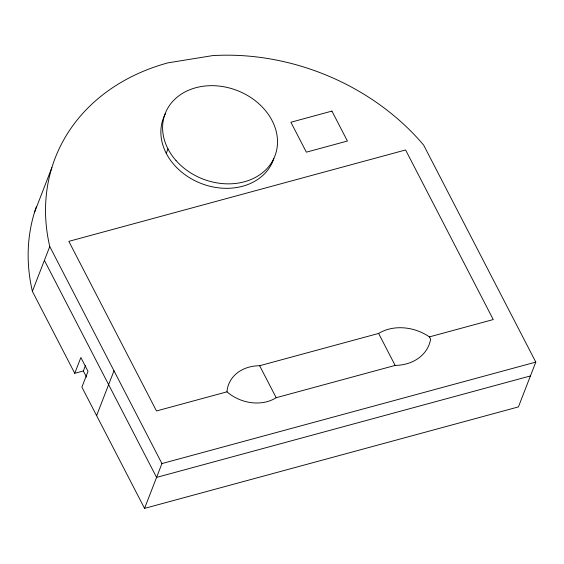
<?xml version="1.0" encoding="UTF-8"?>
<svg xmlns="http://www.w3.org/2000/svg" width="564" height="564" viewBox="0 0 564 564"><rect width="100%" height="100%" fill="white"/><g stroke="black" fill="none" stroke-linecap="round" stroke-linejoin="round"><path stroke-width="0.85" d="M34.467 212.48L51.846 167.67M74.744 373.312L32.381 291.341L49.759 246.531A217.21 175.284 21.2 0 1 167.98 62.851L212.6 55.617A217.21 175.284 21.2 0 1 423.627 145.061L535.8 362.102L518.422 406.912L144.553 508.383L81.893 387.137L88.012 371.352L80.864 357.534L74.744 373.312L83.345 370.978L85.488 365.451M166.253 153.352L167.98 148.903M96.613 415.619L113.991 370.809M144.553 508.383L161.938 463.573L49.759 246.531M226.975 391.832A39.395 31.796 21.2 0 1 259.644 365.726L378.62 333.437A42.92 34.637 21.2 0 1 429.416 336.891L493.253 319.562L405.594 149.961L68.829 241.357L156.489 410.966L226.975 391.832A37.887 30.576 21.2 0 0 276.177 397.712L395.152 365.416A43.703 35.271 21.2 0 0 430.614 339.204L429.416 336.891M161.938 463.573L535.8 362.102M530.435 375.934L156.566 477.405L44.394 260.371M378.62 333.437L395.152 365.416M259.644 365.726L276.177 397.712M83.345 370.978L86.518 377.119M273.822 158.625A58.818 47.461 21.2 0 1 199.635 182.863A58.818 47.461 21.2 0 1 165.414 113.745M32.381 291.341A217.21 175.284 21.2 0 1 36.357 206.748M331.935 111.101L290.89 122.24L306.358 152.167L347.403 141.028L331.935 111.101M176.046 160.585A58.818 47.461 21.2 0 0 274.048 158.026A58.818 47.461 21.2 0 0 210.048 85.693A58.818 47.461 21.2 0 0 176.046 160.585"/></g></svg>
